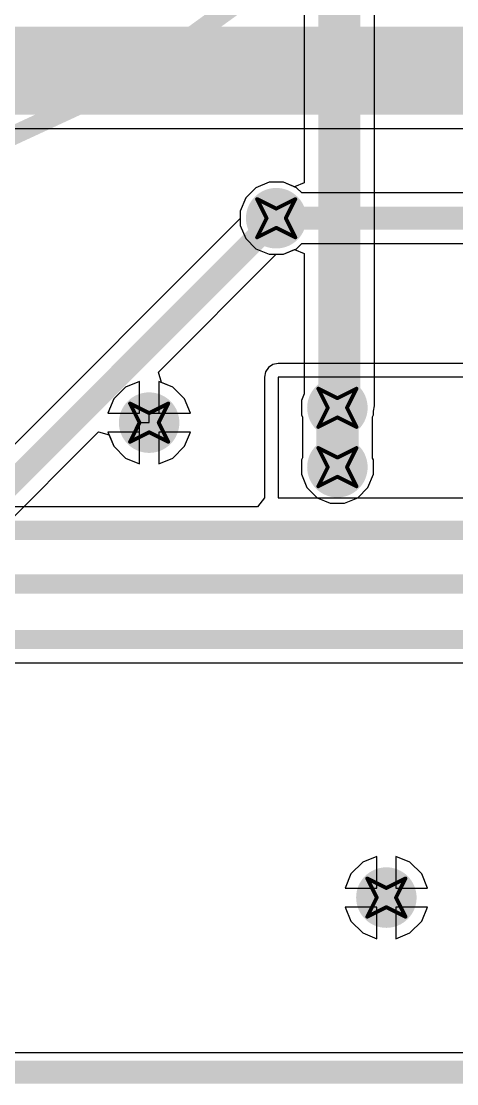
# Model space of a CAD drawing. Header units: inches. Extents: x -48 to 200, y -49 to 27.
# Drawn here: x 2.16 to 2.387, y -0.075 to 0.48 of the extents above; entities that cross this region are included whole.
import ezdxf

# ---------------------------------------------------------------- set-up
doc = ezdxf.new("R2010")
doc.units = ezdxf.units.IN
doc.header["$MEASUREMENT"] = 0
for name, color, linetype in [('Board Outline', 216, 'Continuous'), ('Bottom Layer', 5, 'Continuous'), ('Bottom Overlay', 54, 'Continuous'), ('Bottom Solder', 6, 'Continuous'), ('Drill Drawing', 1, 'Continuous'), ('Top Layer', 1, 'Continuous'), ('Top Solder', 216, 'Continuous'), ('Via Holes', 16, 'Continuous')]:
    doc.layers.add(name, color=color, linetype=linetype)

# ---------------------------------------------------------------- blocks, each defined once
blk = doc.blocks.new('RV4NAYSD503A_B_19')
at = {"layer": 'Bottom Overlay'}
blk.add_lwpolyline([(0.55517, -0.08663, 0.01, 0.01, -0.924155), (-0.55796, 0.00126, 0.01, 0.01, 0)], format="xyseb", dxfattribs=at)

msp = doc.modelspace()

# ---------------------------------------------------------------- hatches: boundary and pattern name
at = {"layer": 'Bottom Layer'}
h = msp.add_hatch(color=5, dxfattribs=at)
edge = h.paths.add_edge_path()
edge.add_arc((2.293, 0.377), 0.01181, 0, 360)
h = msp.add_hatch(color=5, dxfattribs=at)
edge = h.paths.add_edge_path()
edge.add_arc((2.325, 0.278), 0.01181, 0, 360)
h = msp.add_hatch(color=5, dxfattribs=at)
edge = h.paths.add_edge_path()
edge.add_arc((2.22658, 0.27025), 0.01181, 0, 360)
h = msp.add_hatch(color=5, dxfattribs=at)
edge = h.paths.add_edge_path()
edge.add_arc((2.325, 0.247), 0.01181, 0, 360)
h = msp.add_hatch(color=5, dxfattribs=at)
edge = h.paths.add_edge_path()
edge.add_arc((2.3506, 0.02222), 0.01181, 0, 360)
at = {"layer": 'Bottom Solder'}
h = msp.add_hatch(color=6, dxfattribs=at)
edge = h.paths.add_edge_path()
edge.add_arc((2.293, 0.377), 0.01581, 0, 360)
h = msp.add_hatch(color=6, dxfattribs=at)
edge = h.paths.add_edge_path()
edge.add_arc((2.325, 0.278), 0.01581, 0, 360)
h = msp.add_hatch(color=6, dxfattribs=at)
edge = h.paths.add_edge_path()
edge.add_arc((2.22658, 0.27025), 0.01581, 0, 360)
h = msp.add_hatch(color=6, dxfattribs=at)
edge = h.paths.add_edge_path()
edge.add_arc((2.325, 0.247), 0.01581, 0, 360)
h = msp.add_hatch(color=6, dxfattribs=at)
edge = h.paths.add_edge_path()
edge.add_arc((2.3506, 0.02222), 0.01581, 0, 360)
at = {"layer": 'Top Layer'}
msp.add_hatch(color=1, dxfattribs=at).paths.add_polyline_path([(2.513, 0.477), (1.539, 0.477), (1.539, 0.431), (2.513, 0.431)])
h = msp.add_hatch(color=1, dxfattribs=at)
edge = h.paths.add_edge_path()
edge.add_arc((2.293, 0.377), 0.01181, 0, 360)
h = msp.add_hatch(color=1, dxfattribs=at)
edge = h.paths.add_edge_path()
edge.add_arc((2.325, 0.278), 0.01181, 0, 360)
h = msp.add_hatch(color=1, dxfattribs=at)
edge = h.paths.add_edge_path()
edge.add_arc((2.22658, 0.27025), 0.01181, 0, 360)
h = msp.add_hatch(color=1, dxfattribs=at)
edge = h.paths.add_edge_path()
edge.add_arc((2.325, 0.247), 0.01181, 0, 360)
h = msp.add_hatch(color=1, dxfattribs=at)
edge = h.paths.add_edge_path()
edge.add_arc((2.3506, 0.02222), 0.01181, 0, 360)
at = {"layer": 'Top Solder'}
h = msp.add_hatch(color=216, dxfattribs=at)
edge = h.paths.add_edge_path()
edge.add_arc((2.293, 0.377), 0.01581, 0, 360)
h = msp.add_hatch(color=216, dxfattribs=at)
edge = h.paths.add_edge_path()
edge.add_arc((2.325, 0.278), 0.01581, 0, 360)
h = msp.add_hatch(color=216, dxfattribs=at)
edge = h.paths.add_edge_path()
edge.add_arc((2.22658, 0.27025), 0.01581, 0, 360)
h = msp.add_hatch(color=216, dxfattribs=at)
edge = h.paths.add_edge_path()
edge.add_arc((2.325, 0.247), 0.01581, 0, 360)
h = msp.add_hatch(color=216, dxfattribs=at)
edge = h.paths.add_edge_path()
edge.add_arc((2.3506, 0.02222), 0.01581, 0, 360)
at = {"layer": 'Via Holes'}
h = msp.add_hatch(color=7, dxfattribs=at)
edge = h.paths.add_edge_path()
edge.add_arc((2.293, 0.377), 0.00591, 0, 360)
h = msp.add_hatch(color=7, dxfattribs=at)
edge = h.paths.add_edge_path()
edge.add_arc((2.325, 0.278), 0.00591, 0, 360)
h = msp.add_hatch(color=7, dxfattribs=at)
edge = h.paths.add_edge_path()
edge.add_arc((2.22658, 0.27025), 0.00591, 0, 360)
h = msp.add_hatch(color=7, dxfattribs=at)
edge = h.paths.add_edge_path()
edge.add_arc((2.325, 0.247), 0.00591, 0, 360)
h = msp.add_hatch(color=7, dxfattribs=at)
edge = h.paths.add_edge_path()
edge.add_arc((2.3506, 0.02222), 0.00591, 0, 360)

# ---------------------------------------------------------------- linework, layer by layer
at = {"layer": 'Board Outline'}
msp.add_lwpolyline([(-0.067, -0.069, 0.012, 0.012, 0), (3.933, -0.069, 0.012, 0.012, 0)], format="xyseb", dxfattribs=at)
at = {"layer": 'Bottom Layer'}
for p, q in [((2.30765, 0.75111), (2.30765, 0.39549)), ((2.34435, 0.279), (2.34435, 0.75111)), ((2.28926, 0.39581), (2.28234, 0.39295)), ((2.29674, 0.39581), (2.28926, 0.39581)), ((2.30265, 0.39336), (2.29674, 0.39581)), ((2.30765, 0.39549), (2.30265, 0.39336)), ((2.28234, 0.39295), (2.27705, 0.38766)), ((2.27705, 0.38766), (2.27419, 0.38074)), ((2.27419, 0.38074), (2.27419, 0.37693)), ((2.27419, 0.37693), (1.96851, 0.07125)), ((2.23143, 0.29668), (2.29293, 0.35819)), ((2.29293, 0.35819), (2.29674, 0.35819)), ((2.29674, 0.35819), (2.30265, 0.36064)), ((2.30265, 0.36064), (2.30765, 0.35851)), ((2.30765, 0.35851), (2.30765, 0.28526)), ((2.23301, 0.2912), (2.23143, 0.29668)), ((2.23894, 0.28874), (2.23301, 0.2912)), ((2.24507, 0.28261), (2.23894, 0.28874)), ((2.30765, 0.28526), (2.30619, 0.28174)), ((2.24812, 0.27525), (2.24507, 0.28261)), ((2.30619, 0.28174), (2.30619, 0.27426)), ((2.34381, 0.27628), (2.34435, 0.279)), ((2.22658, 0.27025), (2.22658, 0.27525)), ((2.22658, 0.27525), (2.24812, 0.27525)), ((2.30619, 0.27426), (2.30669, 0.27305)), ((2.30669, 0.27305), (2.30669, 0.25195)), ((2.3434, 0.27326), (2.34381, 0.27426)), ((2.3434, 0.25174), (2.3434, 0.27326)), ((2.34381, 0.27426), (2.34381, 0.27628)), ((2.22158, 0.24871), (2.22158, 0.27025)), ((2.22158, 0.27025), (2.22658, 0.27025)), ((1.98337, 0.04863), (2.20015, 0.26541)), ((2.20015, 0.26541), (2.20564, 0.26382)), ((2.20564, 0.26382), (2.20809, 0.2579)), ((2.24812, 0.26525), (2.23158, 0.26525)), ((2.23158, 0.26525), (2.23158, 0.24871)), ((2.24507, 0.2579), (2.24812, 0.26525)), ((2.20809, 0.2579), (2.21423, 0.25176)), ((2.23894, 0.25176), (2.24507, 0.2579)), ((2.21423, 0.25176), (2.22158, 0.24871)), ((2.23158, 0.24871), (2.23894, 0.25176)), ((2.30669, 0.25195), (2.30619, 0.25074)), ((2.30619, 0.25074), (2.30619, 0.24326)), ((2.34381, 0.25074), (2.3434, 0.25174)), ((2.34381, 0.24326), (2.34381, 0.25074)), ((2.30619, 0.24326), (2.30905, 0.23634)), ((2.34095, 0.23634), (2.34381, 0.24326)), ((2.30905, 0.23634), (2.31434, 0.23105)), ((2.33566, 0.23105), (2.34095, 0.23634)), ((2.31434, 0.23105), (2.32126, 0.22819)), ((2.32126, 0.22819), (2.32874, 0.22819)), ((2.32874, 0.22819), (2.33566, 0.23105)), ((2.33824, 0.04071), (2.33211, 0.03458)), ((2.3456, 0.04376), (2.33824, 0.04071)), ((2.3456, 0.02722), (2.3456, 0.04376)), ((2.36295, 0.04071), (2.3556, 0.04376)), ((2.3556, 0.04376), (2.3556, 0.02722)), ((2.36909, 0.03458), (2.36295, 0.04071)), ((2.33211, 0.03458), (2.32906, 0.02722)), ((2.37214, 0.02722), (2.36909, 0.03458)), ((2.32906, 0.02722), (2.3456, 0.02722)), ((2.3556, 0.02722), (2.37214, 0.02722)), ((2.3456, 0.01722), (2.32906, 0.01722)), ((2.32906, 0.01722), (2.33211, 0.00987)), ((2.3456, 0.00068), (2.3456, 0.01722)), ((2.37214, 0.01722), (2.3556, 0.01722)), ((2.3556, 0.01722), (2.3556, 0.00068)), ((2.36909, 0.00987), (2.37214, 0.01722)), ((2.33211, 0.00987), (2.33824, 0.00373)), ((2.36295, 0.00373), (2.36909, 0.00987)), ((2.33824, 0.00373), (2.3456, 0.00068)), ((2.3556, 0.00068), (2.36295, 0.00373)), ((3.9228, -0.0588), (-0.0568, -0.0588))]:
    msp.add_line(p, q, dxfattribs=at)
for points in [[(2.326, 0.279, 0.022, 0.022, 0), (2.326, 0.75596, 0.022, 0.022, 0)], [(1.974, 0.058, 0.012, 0.012, 0), (2.293, 0.377, 0.012, 0.012, 0)], [(2.32504, 0.24704, 0.022, 0.022, 0), (2.32504, 0.27796, 0.022, 0.022, 0)]]:
    msp.add_lwpolyline(points, format="xyseb", dxfattribs=at)
for points in [[(2.29, 0.377, 0.006, 0.006, 1), (2.296, 0.377, 0.006, 0.006, 1)], [(2.31954, 0.27796, 0.011, 0.011, 1), (2.33054, 0.27796, 0.011, 0.011, 1)], [(2.3205, 0.279, 0.011, 0.011, 1), (2.3315, 0.279, 0.011, 0.011, 1)], [(2.31954, 0.24704, 0.011, 0.011, 1), (2.33054, 0.24704, 0.011, 0.011, 1)]]:
    msp.add_lwpolyline(points, format="xyseb", close=True, dxfattribs=at)
at = {"layer": 'Drill Drawing'}
for points in [[(2.283, 0.387, 0.002, 0.002, 0), (2.293, 0.382, 0.002, 0.002, 0)], [(2.283, 0.387, 0.002, 0.002, 0), (2.288, 0.377, 0.002, 0.002, 0)], [(2.293, 0.382, 0.002, 0.002, 0), (2.303, 0.387, 0.002, 0.002, 0)], [(2.298, 0.377, 0.002, 0.002, 0), (2.303, 0.387, 0.002, 0.002, 0)], [(2.283, 0.367, 0.002, 0.002, 0), (2.288, 0.377, 0.002, 0.002, 0)], [(2.298, 0.377, 0.002, 0.002, 0), (2.303, 0.367, 0.002, 0.002, 0)], [(2.283, 0.367, 0.002, 0.002, 0), (2.293, 0.372, 0.002, 0.002, 0)], [(2.293, 0.372, 0.002, 0.002, 0), (2.303, 0.367, 0.002, 0.002, 0)], [(2.315, 0.288, 0.002, 0.002, 0), (2.325, 0.283, 0.002, 0.002, 0)], [(2.315, 0.288, 0.002, 0.002, 0), (2.32, 0.278, 0.002, 0.002, 0)], [(2.325, 0.283, 0.002, 0.002, 0), (2.335, 0.288, 0.002, 0.002, 0)], [(2.33, 0.278, 0.002, 0.002, 0), (2.335, 0.288, 0.002, 0.002, 0)], [(2.21658, 0.28025, 0.002, 0.002, 0), (2.22658, 0.27525, 0.002, 0.002, 0)], [(2.21658, 0.28025, 0.002, 0.002, 0), (2.22158, 0.27025, 0.002, 0.002, 0)], [(2.22658, 0.27525, 0.002, 0.002, 0), (2.23658, 0.28025, 0.002, 0.002, 0)], [(2.23158, 0.27025, 0.002, 0.002, 0), (2.23658, 0.28025, 0.002, 0.002, 0)], [(2.315, 0.268, 0.002, 0.002, 0), (2.32, 0.278, 0.002, 0.002, 0)], [(2.33, 0.278, 0.002, 0.002, 0), (2.335, 0.268, 0.002, 0.002, 0)], [(2.315, 0.268, 0.002, 0.002, 0), (2.325, 0.273, 0.002, 0.002, 0)], [(2.325, 0.273, 0.002, 0.002, 0), (2.335, 0.268, 0.002, 0.002, 0)], [(2.21658, 0.26025, 0.002, 0.002, 0), (2.22158, 0.27025, 0.002, 0.002, 0)], [(2.23158, 0.27025, 0.002, 0.002, 0), (2.23658, 0.26025, 0.002, 0.002, 0)], [(2.21658, 0.26025, 0.002, 0.002, 0), (2.22658, 0.26525, 0.002, 0.002, 0)], [(2.22658, 0.26525, 0.002, 0.002, 0), (2.23658, 0.26025, 0.002, 0.002, 0)], [(2.315, 0.257, 0.002, 0.002, 0), (2.325, 0.252, 0.002, 0.002, 0)], [(2.315, 0.257, 0.002, 0.002, 0), (2.32, 0.247, 0.002, 0.002, 0)], [(2.325, 0.252, 0.002, 0.002, 0), (2.335, 0.257, 0.002, 0.002, 0)], [(2.33, 0.247, 0.002, 0.002, 0), (2.335, 0.257, 0.002, 0.002, 0)], [(2.315, 0.237, 0.002, 0.002, 0), (2.32, 0.247, 0.002, 0.002, 0)], [(2.33, 0.247, 0.002, 0.002, 0), (2.335, 0.237, 0.002, 0.002, 0)], [(2.315, 0.237, 0.002, 0.002, 0), (2.325, 0.242, 0.002, 0.002, 0)], [(2.325, 0.242, 0.002, 0.002, 0), (2.335, 0.237, 0.002, 0.002, 0)], [(2.3406, 0.03222, 0.002, 0.002, 0), (2.3506, 0.02722, 0.002, 0.002, 0)], [(2.3406, 0.03222, 0.002, 0.002, 0), (2.3456, 0.02222, 0.002, 0.002, 0)], [(2.3506, 0.02722, 0.002, 0.002, 0), (2.3606, 0.03222, 0.002, 0.002, 0)], [(2.3556, 0.02222, 0.002, 0.002, 0), (2.3606, 0.03222, 0.002, 0.002, 0)], [(2.3406, 0.01222, 0.002, 0.002, 0), (2.3456, 0.02222, 0.002, 0.002, 0)], [(2.3556, 0.02222, 0.002, 0.002, 0), (2.3606, 0.01222, 0.002, 0.002, 0)], [(2.3406, 0.01222, 0.002, 0.002, 0), (2.3506, 0.01722, 0.002, 0.002, 0)], [(2.3506, 0.01722, 0.002, 0.002, 0), (2.3606, 0.01222, 0.002, 0.002, 0)]]:
    msp.add_lwpolyline(points, format="xyseb", dxfattribs=at)
for points in [[(2.2825, 0.387, 0.001, 0.001, 1), (2.2835, 0.387, 0.001, 0.001, 1)], [(2.2825, 0.387, 0.001, 0.001, 1), (2.2835, 0.387, 0.001, 0.001, 1)], [(2.2925, 0.382, 0.001, 0.001, 1), (2.2935, 0.382, 0.001, 0.001, 1)], [(2.2925, 0.382, 0.001, 0.001, 1), (2.2935, 0.382, 0.001, 0.001, 1)], [(2.3025, 0.387, 0.001, 0.001, 1), (2.3035, 0.387, 0.001, 0.001, 1)], [(2.3025, 0.387, 0.001, 0.001, 1), (2.3035, 0.387, 0.001, 0.001, 1)], [(2.2875, 0.377, 0.001, 0.001, 1), (2.2885, 0.377, 0.001, 0.001, 1)], [(2.2875, 0.377, 0.001, 0.001, 1), (2.2885, 0.377, 0.001, 0.001, 1)], [(2.2975, 0.377, 0.001, 0.001, 1), (2.2985, 0.377, 0.001, 0.001, 1)], [(2.2975, 0.377, 0.001, 0.001, 1), (2.2985, 0.377, 0.001, 0.001, 1)], [(2.2925, 0.372, 0.001, 0.001, 1), (2.2935, 0.372, 0.001, 0.001, 1)], [(2.2925, 0.372, 0.001, 0.001, 1), (2.2935, 0.372, 0.001, 0.001, 1)], [(2.2825, 0.367, 0.001, 0.001, 1), (2.2835, 0.367, 0.001, 0.001, 1)], [(2.2825, 0.367, 0.001, 0.001, 1), (2.2835, 0.367, 0.001, 0.001, 1)], [(2.3025, 0.367, 0.001, 0.001, 1), (2.3035, 0.367, 0.001, 0.001, 1)], [(2.3025, 0.367, 0.001, 0.001, 1), (2.3035, 0.367, 0.001, 0.001, 1)], [(2.3145, 0.288, 0.001, 0.001, 1), (2.3155, 0.288, 0.001, 0.001, 1)], [(2.3145, 0.288, 0.001, 0.001, 1), (2.3155, 0.288, 0.001, 0.001, 1)], [(2.3345, 0.288, 0.001, 0.001, 1), (2.3355, 0.288, 0.001, 0.001, 1)], [(2.3345, 0.288, 0.001, 0.001, 1), (2.3355, 0.288, 0.001, 0.001, 1)], [(2.3245, 0.283, 0.001, 0.001, 1), (2.3255, 0.283, 0.001, 0.001, 1)], [(2.3245, 0.283, 0.001, 0.001, 1), (2.3255, 0.283, 0.001, 0.001, 1)], [(2.21608, 0.28025, 0.001, 0.001, 1), (2.21708, 0.28025, 0.001, 0.001, 1)], [(2.21608, 0.28025, 0.001, 0.001, 1), (2.21708, 0.28025, 0.001, 0.001, 1)], [(2.23608, 0.28025, 0.001, 0.001, 1), (2.23708, 0.28025, 0.001, 0.001, 1)], [(2.23608, 0.28025, 0.001, 0.001, 1), (2.23708, 0.28025, 0.001, 0.001, 1)], [(2.3195, 0.278, 0.001, 0.001, 1), (2.3205, 0.278, 0.001, 0.001, 1)], [(2.3195, 0.278, 0.001, 0.001, 1), (2.3205, 0.278, 0.001, 0.001, 1)], [(2.3295, 0.278, 0.001, 0.001, 1), (2.3305, 0.278, 0.001, 0.001, 1)], [(2.3295, 0.278, 0.001, 0.001, 1), (2.3305, 0.278, 0.001, 0.001, 1)], [(2.22608, 0.27525, 0.001, 0.001, 1), (2.22708, 0.27525, 0.001, 0.001, 1)], [(2.22608, 0.27525, 0.001, 0.001, 1), (2.22708, 0.27525, 0.001, 0.001, 1)], [(2.3245, 0.273, 0.001, 0.001, 1), (2.3255, 0.273, 0.001, 0.001, 1)], [(2.3245, 0.273, 0.001, 0.001, 1), (2.3255, 0.273, 0.001, 0.001, 1)], [(2.22108, 0.27025, 0.001, 0.001, 1), (2.22208, 0.27025, 0.001, 0.001, 1)], [(2.22108, 0.27025, 0.001, 0.001, 1), (2.22208, 0.27025, 0.001, 0.001, 1)], [(2.23108, 0.27025, 0.001, 0.001, 1), (2.23208, 0.27025, 0.001, 0.001, 1)], [(2.23108, 0.27025, 0.001, 0.001, 1), (2.23208, 0.27025, 0.001, 0.001, 1)], [(2.3145, 0.268, 0.001, 0.001, 1), (2.3155, 0.268, 0.001, 0.001, 1)], [(2.3145, 0.268, 0.001, 0.001, 1), (2.3155, 0.268, 0.001, 0.001, 1)], [(2.3345, 0.268, 0.001, 0.001, 1), (2.3355, 0.268, 0.001, 0.001, 1)], [(2.3345, 0.268, 0.001, 0.001, 1), (2.3355, 0.268, 0.001, 0.001, 1)], [(2.21608, 0.26025, 0.001, 0.001, 1), (2.21708, 0.26025, 0.001, 0.001, 1)], [(2.21608, 0.26025, 0.001, 0.001, 1), (2.21708, 0.26025, 0.001, 0.001, 1)], [(2.22608, 0.26525, 0.001, 0.001, 1), (2.22708, 0.26525, 0.001, 0.001, 1)], [(2.22608, 0.26525, 0.001, 0.001, 1), (2.22708, 0.26525, 0.001, 0.001, 1)], [(2.23608, 0.26025, 0.001, 0.001, 1), (2.23708, 0.26025, 0.001, 0.001, 1)], [(2.23608, 0.26025, 0.001, 0.001, 1), (2.23708, 0.26025, 0.001, 0.001, 1)], [(2.3145, 0.257, 0.001, 0.001, 1), (2.3155, 0.257, 0.001, 0.001, 1)], [(2.3145, 0.257, 0.001, 0.001, 1), (2.3155, 0.257, 0.001, 0.001, 1)], [(2.3345, 0.257, 0.001, 0.001, 1), (2.3355, 0.257, 0.001, 0.001, 1)], [(2.3345, 0.257, 0.001, 0.001, 1), (2.3355, 0.257, 0.001, 0.001, 1)], [(2.3245, 0.252, 0.001, 0.001, 1), (2.3255, 0.252, 0.001, 0.001, 1)], [(2.3245, 0.252, 0.001, 0.001, 1), (2.3255, 0.252, 0.001, 0.001, 1)], [(2.3195, 0.247, 0.001, 0.001, 1), (2.3205, 0.247, 0.001, 0.001, 1)], [(2.3195, 0.247, 0.001, 0.001, 1), (2.3205, 0.247, 0.001, 0.001, 1)], [(2.3295, 0.247, 0.001, 0.001, 1), (2.3305, 0.247, 0.001, 0.001, 1)], [(2.3295, 0.247, 0.001, 0.001, 1), (2.3305, 0.247, 0.001, 0.001, 1)], [(2.3245, 0.242, 0.001, 0.001, 1), (2.3255, 0.242, 0.001, 0.001, 1)], [(2.3245, 0.242, 0.001, 0.001, 1), (2.3255, 0.242, 0.001, 0.001, 1)], [(2.3145, 0.237, 0.001, 0.001, 1), (2.3155, 0.237, 0.001, 0.001, 1)], [(2.3145, 0.237, 0.001, 0.001, 1), (2.3155, 0.237, 0.001, 0.001, 1)], [(2.3345, 0.237, 0.001, 0.001, 1), (2.3355, 0.237, 0.001, 0.001, 1)], [(2.3345, 0.237, 0.001, 0.001, 1), (2.3355, 0.237, 0.001, 0.001, 1)], [(2.3401, 0.03222, 0.001, 0.001, 1), (2.3411, 0.03222, 0.001, 0.001, 1)], [(2.3401, 0.03222, 0.001, 0.001, 1), (2.3411, 0.03222, 0.001, 0.001, 1)], [(2.3501, 0.02722, 0.001, 0.001, 1), (2.3511, 0.02722, 0.001, 0.001, 1)], [(2.3501, 0.02722, 0.001, 0.001, 1), (2.3511, 0.02722, 0.001, 0.001, 1)], [(2.3601, 0.03222, 0.001, 0.001, 1), (2.3611, 0.03222, 0.001, 0.001, 1)], [(2.3601, 0.03222, 0.001, 0.001, 1), (2.3611, 0.03222, 0.001, 0.001, 1)], [(2.3451, 0.02222, 0.001, 0.001, 1), (2.3461, 0.02222, 0.001, 0.001, 1)], [(2.3451, 0.02222, 0.001, 0.001, 1), (2.3461, 0.02222, 0.001, 0.001, 1)], [(2.3551, 0.02222, 0.001, 0.001, 1), (2.3561, 0.02222, 0.001, 0.001, 1)], [(2.3551, 0.02222, 0.001, 0.001, 1), (2.3561, 0.02222, 0.001, 0.001, 1)], [(2.3501, 0.01722, 0.001, 0.001, 1), (2.3511, 0.01722, 0.001, 0.001, 1)], [(2.3501, 0.01722, 0.001, 0.001, 1), (2.3511, 0.01722, 0.001, 0.001, 1)], [(2.3401, 0.01222, 0.001, 0.001, 1), (2.3411, 0.01222, 0.001, 0.001, 1)], [(2.3401, 0.01222, 0.001, 0.001, 1), (2.3411, 0.01222, 0.001, 0.001, 1)], [(2.3601, 0.01222, 0.001, 0.001, 1), (2.3611, 0.01222, 0.001, 0.001, 1)], [(2.3601, 0.01222, 0.001, 0.001, 1), (2.3611, 0.01222, 0.001, 0.001, 1)]]:
    msp.add_lwpolyline(points, format="xyseb", close=True, dxfattribs=at)
at = {"layer": 'Top Layer'}
for p, q in [((1.539, 0.42386), (2.513, 0.42386)), ((2.28926, 0.39581), (2.28234, 0.39295)), ((2.29674, 0.39581), (2.28926, 0.39581)), ((2.30366, 0.39295), (2.29674, 0.39581)), ((2.28234, 0.39295), (2.27705, 0.38766)), ((2.30635, 0.39025), (2.30366, 0.39295)), ((2.60951, 0.39025), (2.30635, 0.39025)), ((2.27705, 0.38766), (2.27419, 0.38074)), ((2.27419, 0.38074), (2.27419, 0.37326)), ((2.27419, 0.37326), (2.27705, 0.36634)), ((2.27705, 0.36634), (2.28234, 0.36105)), ((2.28234, 0.36105), (2.28926, 0.35819)), ((2.29674, 0.35819), (2.30366, 0.36105)), ((2.30366, 0.36105), (2.30635, 0.36375)), ((2.30635, 0.36375), (2.615, 0.36375)), ((2.28926, 0.35819), (2.29674, 0.35819)), ((2.29127, 0.30059), (2.28895, 0.29905)), ((2.294, 0.30114), (2.29127, 0.30059)), ((2.48004, 0.30114), (2.294, 0.30114)), ((2.28741, 0.29673), (2.28686, 0.294)), ((2.28895, 0.29905), (2.28741, 0.29673)), ((2.21423, 0.28874), (2.20809, 0.28261)), ((2.22158, 0.29179), (2.21423, 0.28874)), ((2.22158, 0.27525), (2.22158, 0.29179)), ((2.23894, 0.28874), (2.23158, 0.29179)), ((2.23158, 0.29179), (2.23158, 0.27525)), ((2.24507, 0.28261), (2.23894, 0.28874)), ((2.28686, 0.294), (2.28686, 0.231)), ((2.483, 0.294), (2.294, 0.294)), ((2.294, 0.294), (2.294, 0.231)), ((2.20809, 0.28261), (2.20505, 0.27525)), ((2.24812, 0.27525), (2.24507, 0.28261)), ((2.20505, 0.27525), (2.22158, 0.27525)), ((2.23158, 0.27525), (2.24812, 0.27525)), ((2.22158, 0.26525), (2.20505, 0.26525)), ((2.20505, 0.26525), (2.20809, 0.2579)), ((2.22158, 0.24871), (2.22158, 0.26525)), ((2.24812, 0.26525), (2.23158, 0.26525)), ((2.23158, 0.26525), (2.23158, 0.24871)), ((2.24507, 0.2579), (2.24812, 0.26525)), ((2.20809, 0.2579), (2.21423, 0.25176)), ((2.23894, 0.25176), (2.24507, 0.2579)), ((2.21423, 0.25176), (2.22158, 0.24871)), ((2.23158, 0.24871), (2.23894, 0.25176)), ((2.28686, 0.231), (2.28321, 0.22624)), ((2.294, 0.231), (2.572, 0.231)), ((2.28321, 0.22624), (1.56516, 0.22624)), ((1.562, 0.14477), (3.79863, 0.14477)), ((2.33824, 0.04071), (2.33211, 0.03458)), ((2.3456, 0.04376), (2.33824, 0.04071)), ((2.3456, 0.02722), (2.3456, 0.04376)), ((2.36295, 0.04071), (2.3556, 0.04376)), ((2.3556, 0.04376), (2.3556, 0.02722)), ((2.36909, 0.03458), (2.36295, 0.04071)), ((2.33211, 0.03458), (2.32906, 0.02722)), ((2.37214, 0.02722), (2.36909, 0.03458)), ((2.32906, 0.02722), (2.3456, 0.02722)), ((2.3556, 0.02722), (2.37214, 0.02722)), ((2.3456, 0.01722), (2.32906, 0.01722)), ((2.32906, 0.01722), (2.33211, 0.00987)), ((2.3456, 0.00068), (2.3456, 0.01722)), ((2.37214, 0.01722), (2.3556, 0.01722)), ((2.3556, 0.01722), (2.3556, 0.00068)), ((2.36909, 0.00987), (2.37214, 0.01722)), ((2.33211, 0.00987), (2.33824, 0.00373)), ((2.36295, 0.00373), (2.36909, 0.00987)), ((2.33824, 0.00373), (2.3456, 0.00068)), ((2.3556, 0.00068), (2.36295, 0.00373)), ((3.9228, -0.0588), (-0.0568, -0.0588))]:
    msp.add_line(p, q, dxfattribs=at)
for points in [[(2.293, 0.377, 0.012, 0.012, 0), (2.615, 0.377, 0.012, 0.012, 0)], [(1.5601, 0.214, 0.01, 0.01, 0), (3.865, 0.214, 0.01, 0.01, 0)], [(1.559, 0.186, 0.01, 0.01, 0), (3.839, 0.186, 0.01, 0.01, 0)], [(1.562, 0.157, 0.01, 0.01, 0), (3.813, 0.157, 0.01, 0.01, 0)]]:
    msp.add_lwpolyline(points, format="xyseb", dxfattribs=at)
msp.add_lwpolyline([(2.29, 0.377, 0.006, 0.006, 1), (2.296, 0.377, 0.006, 0.006, 1)], format="xyseb", close=True, dxfattribs=at)

# ---------------------------------------------------------------- block references
at = {"rotation": 90}
msp.add_blockref('RV4NAYSD503A_B_19', (1.933, 0.931), dxfattribs=at)

doc.saveas('drawing.dxf')
